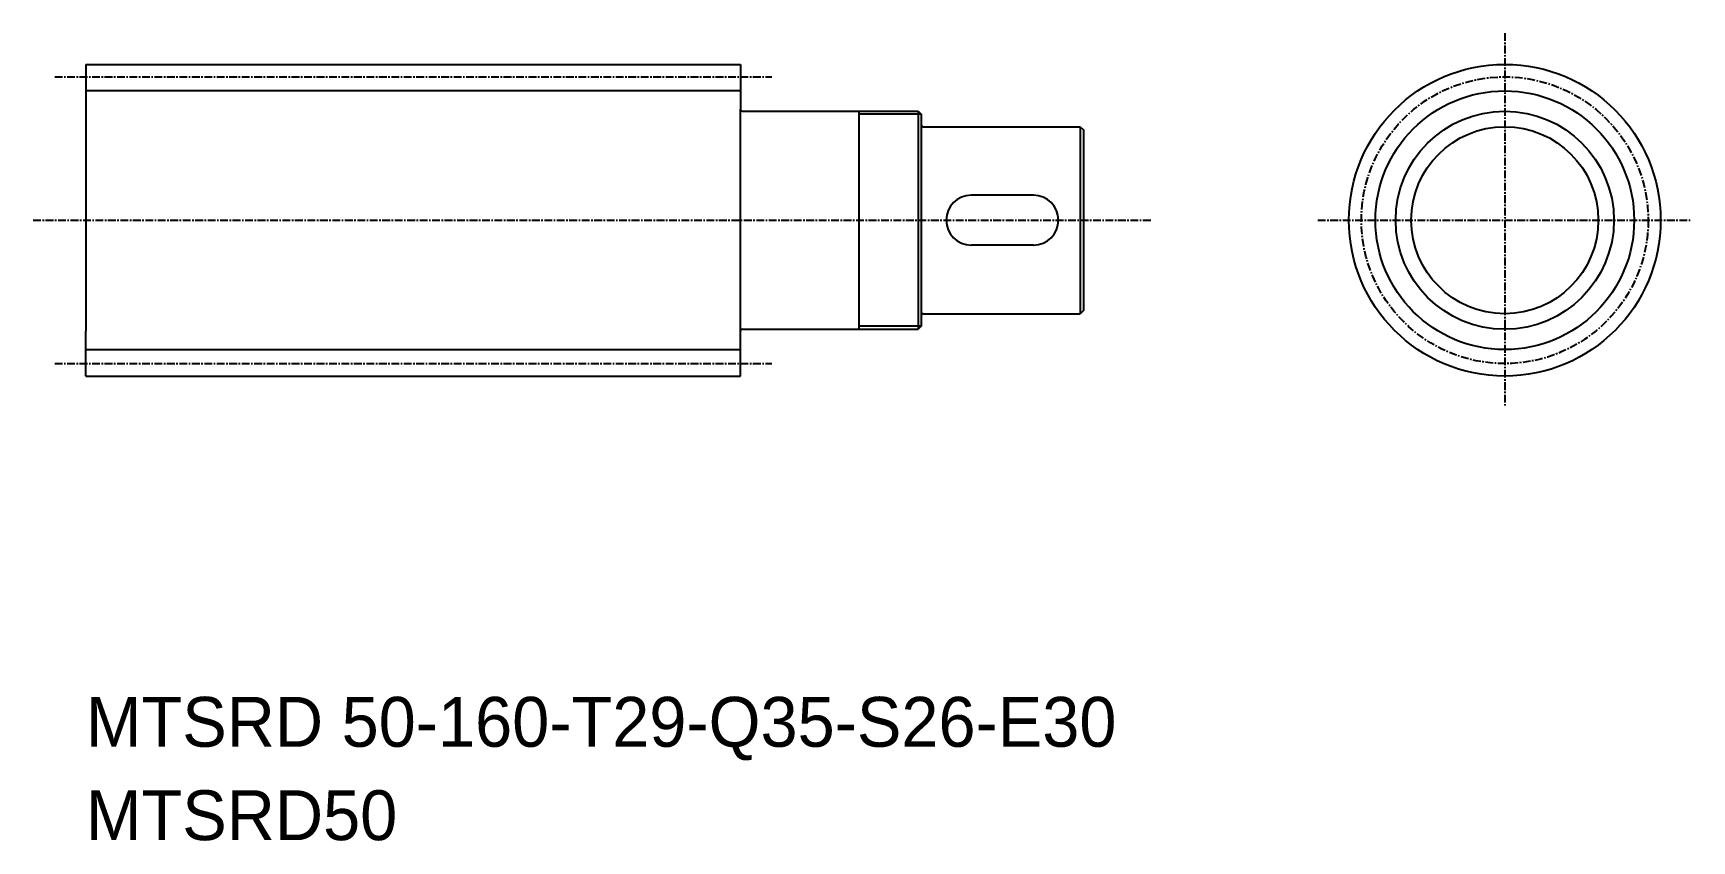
# Model space of a CAD drawing. Extents: x 133 to 400, y 52 to 182.
import ezdxf

# ---------------------------------------------------------------- set-up
doc = ezdxf.new("R2010")
doc.units = 0
doc.linetypes.add('CENTER', pattern=[2, 1.25, -0.25, 0.25, -0.25])
doc.layers.get('0').update_dxf_attribs({"linetype": 'CONTINUOUS'})
doc.layers.add('CENTER', color=1, linetype='CENTER')

msp = doc.modelspace()

# ---------------------------------------------------------------- linework, layer by layer
at = {"color": 7, "linetype": 'CONTINUOUS'}
for p, q in [((141.95, 176.59), (246.95, 176.59)), ((141.95, 176.59), (141.95, 169.39)), ((246.95, 176.59), (246.95, 169.39)), ((141.95, 169.39), (141.95, 133.79)), ((246.95, 133.79), (246.95, 169.39)), ((247.25, 169.09), (275.45, 169.09)), ((265.95, 169.09), (265.95, 134.09)), ((275.45, 169.09), (275.45, 134.09)), ((275.45, 169.09), (275.95, 168.59)), ((275.95, 168.59), (275.95, 134.59)), ((276.25, 166.59), (301.45, 166.59)), ((301.45, 166.59), (301.45, 136.59)), ((301.45, 166.59), (301.95, 166.09)), ((301.95, 166.09), (301.95, 137.09)), ((293.95, 155.59), (283.95, 155.59)), ((293.95, 147.59), (283.95, 147.59)), ((276.25, 136.59), (301.45, 136.59)), ((301.95, 137.09), (301.45, 136.59)), ((141.95, 126.59), (141.95, 133.79)), ((246.95, 126.59), (246.95, 133.79)), ((247.25, 134.09), (275.45, 134.09)), ((275.95, 134.59), (275.45, 134.09)), ((141.95, 126.59), (246.95, 126.59)), ((156.41, 126.59), (156.41, 126.59)), ((170.86, 126.59), (170.86, 126.59))]:
    msp.add_line(p, q, dxfattribs=at)
at = {"color": 3, "linetype": 'CONTINUOUS'}
for p, q in [((246.95, 172.34), (141.95, 172.34)), ((275.95, 168.59), (265.95, 168.59)), ((275.95, 134.59), (265.95, 134.59)), ((141.95, 130.84), (246.95, 130.84))]:
    msp.add_line(p, q, dxfattribs=at)
at = {"color": 7, "linetype": 'CONTINUOUS'}
for radius in [25, 17.5, 15]:
    msp.add_circle((369.54, 151.59), radius, dxfattribs=at)
at = {"color": 3, "linetype": 'CONTINUOUS'}
msp.add_circle((369.54, 151.59), 20.75, dxfattribs=at)
at = {"color": 7, "linetype": 'CONTINUOUS'}
for centre, start, end in [((247.25, 169.39), 180, 270), ((276.25, 166.89), 180, 270), ((276.25, 136.29), 90, 180), ((247.25, 133.79), 90, 180)]:
    msp.add_arc(centre, 0.3, start, end, dxfattribs=at)
for centre, start, end in [((283.95, 151.59), 90, 270), ((293.95, 151.59), 270, 90)]:
    msp.add_arc(centre, 4, start, end)
at = {"layer": 'CENTER', "color": 1, "linetype": 'CENTER'}
for p, q in [((369.54, 181.59), (369.54, 121.59)), ((136.95, 174.59), (251.95, 174.59)), ((133.49, 151.59), (312.95, 151.59)), ((339.54, 151.59), (399.54, 151.59)), ((136.95, 128.59), (251.95, 128.59))]:
    msp.add_line(p, q, dxfattribs=at)
msp.add_circle((369.54, 151.59), 23, dxfattribs=at)

# ---------------------------------------------------------------- texts
at = {"color": 7, "linetype": 'CONTINUOUS'}
for s, p in [('MTSRD 50-160-T29-Q35-S26-E30', (141.96, 67.12)), ('MTSRD50', (141.96, 52.14))]:
    msp.add_text(s, height=8, dxfattribs=at).set_placement(p)

doc.saveas('drawing.dxf')
